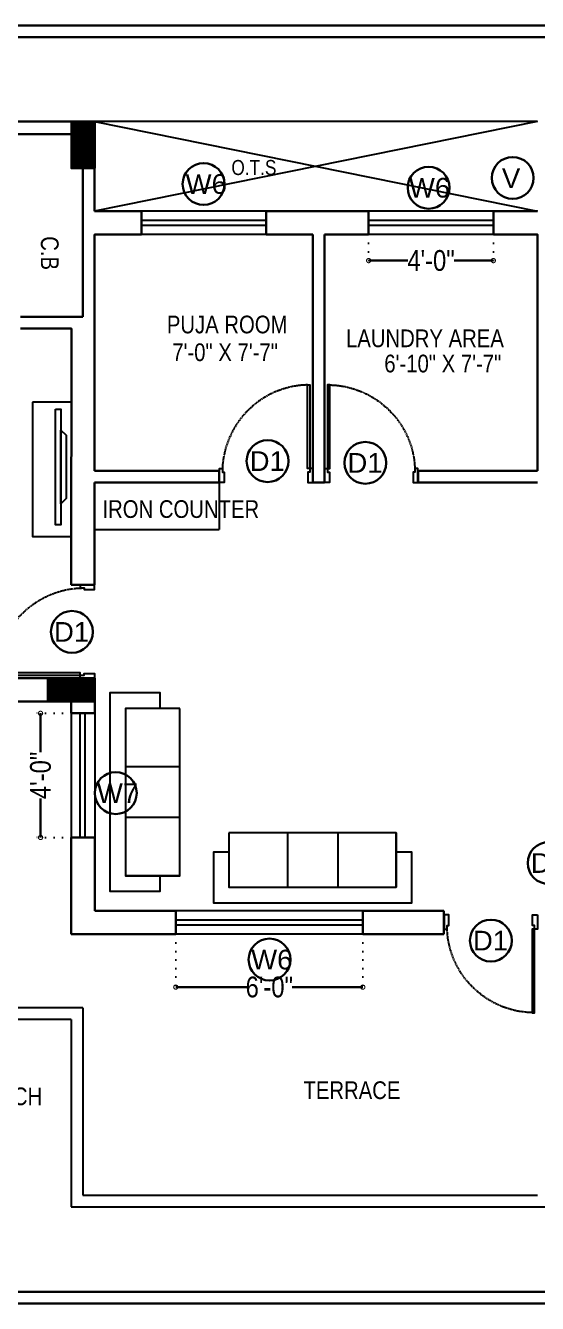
# Model space of a CAD drawing. Extents: x 187966 to 202201, y 659574 to 1343694.
# Drawn here: x 193465 to 193662.1, y 664930 to 665422.3 of the extents above; entities that cross this region are included whole.
import ezdxf
from ezdxf.lldxf.tags import DXFTag

# ---------------------------------------------------------------- set-up
doc = ezdxf.new("R2010")
doc.units = 0
doc.header["$MEASUREMENT"] = 0
doc.header["$PDMODE"] = 32
doc.linetypes.add('DOT2', pattern=[3.175, 0, -3.175])
for name, color, linetype in [('A-Door', 144, 'Continuous'), ('cup', 126, 'Continuous'), ('ELE', 7, 'Continuous'), ('FUR', 250, 'Continuous'), ('FURN', 250, 'Continuous')]:
    doc.layers.add(name, color=color, linetype=linetype)
for name, color, linetype, lineweight in [('A-Wall', 7, 'Continuous', 30), ('sill', 32, 'Continuous', 25), ('Text', 55, 'Continuous', 25), ('WINDOW', 147, 'Continuous', 25)]:
    doc.layers.add(name, color=color, linetype=linetype, lineweight=lineweight)
doc.styles.add('AA_03.50', font='ARIALN.TTF', dxfattribs={"height": 8})
doc.styles.add('jag', font='arial.ttf')
doc.styles.get("Standard").update_dxf_attribs({"font": 'stylu.ttf', "height": 7})
tags = doc.linetypes.add('DASHED', pattern=[0.75, 0.5, -0.25]).pattern_tags.tags
tags[6:7] = [DXFTag(74, 4), DXFTag(75, 0), DXFTag(340, '0'), DXFTag(46, 1.0), DXFTag(50, 0.0), DXFTag(44, 0.0), DXFTag(45, 0.0)]
tags[4:5] = [DXFTag(74, 4), DXFTag(75, 0), DXFTag(340, '0'), DXFTag(46, 1.0), DXFTag(50, 0.0), DXFTag(44, 0.0), DXFTag(45, 0.0)]
doc.dimstyles.new('AA_03.50', dxfattribs={"dimtxt": 9, "dimasz": 3.25, "dimexe": 1.75, "dimexo": 3.375, "dimgap": 0.09, "dimtad": 0, "dimdec": 0, "dimzin": 3, "dimdsep": 46, "dimlunit": 4, "dimtxsty": 'AA_03.50', "dimblk": 'DOTSMALL', "dimcen": 0.09, "dimclre": 7, "dimadec": 0, "dimazin": 0, "dimtfac": 1, "dimtdec": 0, "dimtofl": 0, "dimtmove": 0, "dimatfit": 3, "dimfxl": 1, "dimtolj": 1, "dimtzin": 0, "dimlwd": -1, "dimarcsym": 0})

# ---------------------------------------------------------------- blocks, each defined once
blk = doc.blocks.new('EGVSVS')
at = {"layer": 'A-Wall'}
h = blk.add_hatch(dxfattribs=at)
h.set_pattern_fill('ANSI31', color=256, style=0)
h.set_pattern_definition([(45, (0, 0), (-0.088388347648, 0.088388347648), [])])
h.paths.add_polyline_path([(188258.49, 672097.51), (188258.49, 672106.51), (188240.49, 672106.51), (188240.49, 672097.51)])
blk.add_lwpolyline([(188240.49, 672106.51), (188258.49, 672106.51), (188258.49, 672097.51), (188240.49, 672097.51)], close=True, dxfattribs=at)
blk = doc.blocks.new('eeee')
at = {"layer": 'A-Door'}
for points in [[(165919.2, 672860.67), (165924.71, 672860.67), (165924.71, 672859.48), (165923.23, 672859.48), (165923.23, 672858.78), (165919.2, 672858.78), (165919.2, 672860.67)], [(165924.71, 672859.48), (165924.71, 672858.61), (165956.88, 672858.61), (165956.88, 672859.48), (165924.71, 672859.48)], [(165956.8, 672857.83), (165956.8, 672857.59)], [(165956.88, 672858.61), (165956.84, 672858.33)], [(165956.84, 672858.2), (165956.84, 672858)], [(165956.27, 672853.02), (165956.23, 672852.86), (165956.18, 672852.78)], [(165956.31, 672853.39), (165956.27, 672853.15)], [(165956.39, 672853.76), (165956.35, 672853.52)], [(165956.43, 672854.13), (165956.39, 672853.89)], [(165956.51, 672854.5), (165956.47, 672854.26)], [(165956.55, 672854.87), (165956.55, 672854.79), (165956.51, 672854.63)], [(165956.64, 672855.61), (165956.6, 672855.37)], [(165956.6, 672855.24), (165956.6, 672855)], [(165956.68, 672855.98), (165956.68, 672855.74)], [(165956.76, 672856.72), (165956.76, 672856.68), (165956.72, 672856.48)], [(165956.72, 672856.35), (165956.72, 672856.11)], [(165956.8, 672857.09), (165956.76, 672856.85)], [(165956.8, 672857.46), (165956.8, 672857.22)], [(165954.95, 672848.34), (165954.87, 672848.09)], [(165955.08, 672848.71), (165955.03, 672848.46)], [(165955.24, 672849.04), (165955.12, 672848.83)], [(165955.32, 672849.41), (165955.24, 672849.16), (165955.24, 672849.12)], [(165955.44, 672849.78), (165955.36, 672849.53)], [(165955.53, 672850.11), (165955.44, 672849.86)], [(165955.65, 672850.48), (165955.57, 672850.23)], [(165955.77, 672850.81), (165955.65, 672850.6)], [(165955.86, 672851.18), (165955.77, 672851.01), (165955.77, 672850.93)], [(165955.94, 672851.55), (165955.86, 672851.3)], [(165956.02, 672851.91), (165955.98, 672851.67)], [(165956.06, 672852.28), (165956.02, 672852.04)], [(165956.18, 672852.65), (165956.1, 672852.41)], [(165952.69, 672843.2), (165952.57, 672843)], [(165952.86, 672843.53), (165952.73, 672843.33)], [(165953.02, 672843.86), (165953.02, 672843.86), (165952.9, 672843.65)], [(165953.23, 672844.19), (165953.1, 672843.98)], [(165953.35, 672844.52), (165953.23, 672844.31)], [(165953.55, 672844.89), (165953.43, 672844.64)], [(165953.68, 672845.22), (165953.6, 672845.01)], [(165953.84, 672845.55), (165953.76, 672845.34)], [(165954.01, 672845.87), (165953.92, 672845.63)], [(165954.17, 672846.24), (165954.05, 672846)], [(165954.29, 672846.61), (165954.17, 672846.37)], [(165954.46, 672846.9), (165954.34, 672846.7)], [(165954.58, 672847.27), (165954.5, 672847.02)], [(165954.71, 672847.64), (165954.62, 672847.39)], [(165954.83, 672847.97), (165954.75, 672847.76)], [(165949.32, 672838.23), (165949.16, 672838.07)], [(165949.53, 672838.56), (165949.4, 672838.35)], [(165949.77, 672838.85), (165949.61, 672838.64)], [(165950.02, 672839.13), (165949.94, 672838.97), (165949.86, 672838.93)], [(165950.27, 672839.42), (165950.1, 672839.22)], [(165950.47, 672839.71), (165950.31, 672839.5)], [(165950.68, 672840.04), (165950.55, 672839.83)], [(165950.88, 672840.37), (165950.76, 672840.16)], [(165951.09, 672840.65), (165951.05, 672840.53), (165950.97, 672840.45)], [(165951.34, 672840.98), (165951.17, 672840.78)], [(165951.54, 672841.27), (165951.38, 672841.07)], [(165951.75, 672841.6), (165951.58, 672841.39)], [(165951.91, 672841.93), (165951.79, 672841.72)], [(165952.12, 672842.26), (165952.08, 672842.18), (165951.99, 672842.01)], [(165952.28, 672842.59), (165952.16, 672842.34)], [(165952.49, 672842.91), (165952.36, 672842.67)], [(165944.27, 672833.26), (165944.1, 672833.09)], [(165944.55, 672833.5), (165944.55, 672833.46), (165944.39, 672833.34)], [(165944.88, 672833.71), (165944.68, 672833.55)], [(165945.13, 672833.96), (165944.97, 672833.79)], [(165945.42, 672834.24), (165945.25, 672834.04)], [(165945.71, 672834.45), (165945.5, 672834.28)], [(165945.99, 672834.7), (165945.83, 672834.53)], [(165946.24, 672834.98), (165946.08, 672834.78)], [(165946.53, 672835.23), (165946.36, 672835.07)], [(165946.77, 672835.52), (165946.61, 672835.31)], [(165947.06, 672835.72), (165946.9, 672835.6)], [(165947.31, 672836.01), (165947.14, 672835.81)], [(165947.6, 672836.3), (165947.39, 672836.09)], [(165947.84, 672836.55), (165947.68, 672836.38)], [(165948.09, 672836.83), (165947.92, 672836.67)], [(165948.38, 672837.12), (165948.17, 672836.91)], [(165948.58, 672837.41), (165948.46, 672837.2)], [(165948.83, 672837.7), (165948.66, 672837.49)], [(165949.08, 672837.94), (165948.91, 672837.78)], [(165935.92, 672828.33), (165935.68, 672828.24)], [(165936.25, 672828.45), (165936.05, 672828.37)], [(165936.62, 672828.61), (165936.38, 672828.53)], [(165936.95, 672828.78), (165936.75, 672828.65)], [(165937.28, 672828.94), (165937.03, 672828.86)], [(165937.61, 672829.07), (165937.4, 672828.98)], [(165937.98, 672829.27), (165937.73, 672829.15)], [(165938.31, 672829.39), (165938.1, 672829.31), (165938.1, 672829.27)], [(165938.64, 672829.6), (165938.43, 672829.48)], [(165938.97, 672829.76), (165938.76, 672829.64)], [(165939.29, 672829.93), (165939.05, 672829.81)], [(165939.62, 672830.09), (165939.42, 672830.01)], [(165939.95, 672830.3), (165939.79, 672830.22), (165939.75, 672830.18)], [(165940.28, 672830.5), (165940.08, 672830.34)], [(165940.61, 672830.67), (165940.4, 672830.55)], [(165940.94, 672830.87), (165940.69, 672830.75)], [(165941.23, 672831.08), (165941.02, 672830.96)], [(165941.55, 672831.28), (165941.47, 672831.2), (165941.35, 672831.16)], [(165941.88, 672831.49), (165941.68, 672831.33)], [(165942.17, 672831.7), (165941.97, 672831.57)], [(165942.46, 672831.9), (165942.25, 672831.78)], [(165942.79, 672832.11), (165942.58, 672831.98)], [(165943.08, 672832.31), (165943.03, 672832.27), (165942.87, 672832.19)], [(165943.4, 672832.56), (165943.2, 672832.44)], [(165943.69, 672832.76), (165943.49, 672832.64)], [(165943.98, 672833.01), (165943.81, 672832.85)], [(165919.2, 672824.71), (165924.71, 672824.71), (165924.71, 672825.86), (165923.23, 672825.86), (165923.23, 672826.52), (165919.2, 672826.52), (165919.2, 672824.71)], [(165923.51, 672825.86), (165923.23, 672825.86)], [(165923.88, 672825.86), (165923.64, 672825.86)], [(165924.25, 672825.9), (165924.01, 672825.86)], [(165924.62, 672825.9), (165924.38, 672825.9)], [(165924.99, 672825.9), (165924.75, 672825.9)], [(165925.36, 672825.9), (165925.16, 672825.9), (165925.12, 672825.9)], [(165925.73, 672825.94), (165925.53, 672825.9)], [(165926.14, 672825.98), (165925.86, 672825.98)], [(165926.47, 672825.98), (165926.27, 672825.98)], [(165926.88, 672826.02), (165926.6, 672826.02)], [(165927.21, 672826.11), (165927.09, 672826.07), (165927.01, 672826.07)], [(165927.62, 672826.15), (165927.38, 672826.11)], [(165927.99, 672826.19), (165927.75, 672826.15)], [(165928.36, 672826.23), (165928.12, 672826.19)], [(165928.73, 672826.31), (165928.49, 672826.27)], [(165929.1, 672826.35), (165928.98, 672826.31), (165928.86, 672826.31)], [(165929.43, 672826.44), (165929.23, 672826.39)], [(165929.84, 672826.52), (165929.6, 672826.44)], [(165930.17, 672826.6), (165929.97, 672826.52)], [(165930.58, 672826.64), (165930.29, 672826.64)], [(165930.91, 672826.72), (165930.87, 672826.72), (165930.71, 672826.68)], [(165931.28, 672826.85), (165931.03, 672826.76)], [(165931.65, 672826.93), (165931.4, 672826.85)], [(165932.02, 672827.01), (165931.77, 672826.93)], [(165932.39, 672827.13), (165932.14, 672827.05)], [(165932.72, 672827.22), (165932.51, 672827.13)], [(165933.09, 672827.34), (165932.84, 672827.26)], [(165933.46, 672827.46), (165933.21, 672827.38)], [(165933.79, 672827.59), (165933.58, 672827.46)], [(165934.16, 672827.67), (165933.91, 672827.59)], [(165934.53, 672827.79), (165934.28, 672827.71)], [(165934.86, 672827.91), (165934.61, 672827.83)], [(165935.23, 672828.08), (165934.98, 672828)], [(165935.55, 672828.2), (165935.35, 672828.12)]]:
    blk.add_lwpolyline(points, dxfattribs=at)
blk = doc.blocks.new('_DotSmall')
at = {"color": 0, "linetype": 'ByBlock', "const_width": 0.5}
blk.add_lwpolyline([(-0.0625, 0, 1), (0.0625, 0, 1)], format="xyb", close=True, dxfattribs=at)
blk = doc.blocks.new('*D42')
at = {"layer": 'A-Wall', "color": 7, "linetype": 'DOT2', "lineweight": -2, "transparency": 16777216}
for p, q in [((193597.1, 665338.44), (193597.1, 665330.02)), ((193645.1, 665338.44), (193645.1, 665330.02))]:
    blk.add_line(p, q, dxfattribs=at)
at = {"layer": 'A-Wall', "color": 0, "transparency": 16777216}
for p, q in [((193597.1, 665331.77), (193612.15, 665331.77)), ((193645.1, 665331.77), (193630.05, 665331.77))]:
    blk.add_line(p, q, dxfattribs=at)
at = {"layer": 'DEFPOINTS', "color": 0, "transparency": 16777216}
for p in [(193597.1, 665341.82), (193645.1, 665341.82), (193645.1, 665331.77)]:
    blk.add_point(p, dxfattribs=at)
at = {"layer": 'A-Wall', "color": 0, "transparency": 16777216, "xscale": 3.25, "yscale": 3.25, "zscale": 3.25, "rotation": 180}
blk.add_blockref('_DotSmall', (193597.1, 665331.77), dxfattribs=at)
at = {"layer": 'A-Wall', "color": 0, "transparency": 16777216, "xscale": 3.25, "yscale": 3.25, "zscale": 3.25}
blk.add_blockref('_DotSmall', (193645.1, 665331.77), dxfattribs=at)
at = {"layer": 'A-Wall', "color": 0, "transparency": 16777216, "insert": (193621.1, 665331.77), "char_height": 8, "attachment_point": 5, "style": 'AA_03.50'}
blk.add_mtext('\\A1;4\'-0"', dxfattribs=at)
blk = doc.blocks.new('3str')
at = {"layer": 'FUR'}
for points in [[(165747.79, 672804), (165747.79, 672810), (165728.35, 672810), (165728.35, 672733.6), (165747.79, 672733.6), (165747.79, 672739.6)], [(165755.31, 672804), (165734.35, 672804), (165734.35, 672739.6), (165755.31, 672739.6), (165755.31, 672804)], [(165755.31, 672781.52), (165734.35, 672781.52)], [(165755.31, 672762.08), (165734.35, 672762.08)], [(165755.31, 672739.6), (165734.35, 672739.6)]]:
    blk.add_lwpolyline(points, dxfattribs=at)
blk = doc.blocks.new('*D180')
at = {"layer": 'A-Wall', "color": 7, "linetype": 'DOT2', "lineweight": -2, "transparency": 16777216}
for p, q in [((193522.85, 665068.88), (193522.85, 665050.13)), ((193594.85, 665068.88), (193594.85, 665050.13))]:
    blk.add_line(p, q, dxfattribs=at)
at = {"layer": 'A-Wall', "color": 0, "transparency": 16777216}
for p, q in [((193522.85, 665051.88), (193550.01, 665051.88)), ((193594.85, 665051.88), (193567.69, 665051.88))]:
    blk.add_line(p, q, dxfattribs=at)
at = {"layer": 'DEFPOINTS', "color": 0, "transparency": 16777216}
for p in [(193522.85, 665072.25), (193594.85, 665072.25), (193594.85, 665051.88)]:
    blk.add_point(p, dxfattribs=at)
at = {"layer": 'A-Wall', "color": 0, "transparency": 16777216, "xscale": 3.25, "yscale": 3.25, "zscale": 3.25, "rotation": 180}
blk.add_blockref('_DotSmall', (193522.85, 665051.88), dxfattribs=at)
at = {"layer": 'A-Wall', "color": 0, "transparency": 16777216, "xscale": 3.25, "yscale": 3.25, "zscale": 3.25}
blk.add_blockref('_DotSmall', (193594.85, 665051.88), dxfattribs=at)
at = {"layer": 'A-Wall', "color": 0, "transparency": 16777216, "insert": (193558.85, 665051.88), "char_height": 8, "attachment_point": 5, "style": 'AA_03.50'}
blk.add_mtext('\\A1;6\'-0"', dxfattribs=at)
blk = doc.blocks.new('*D181')
at = {"layer": 'A-Wall', "color": 7, "linetype": 'DOT2', "lineweight": -2, "transparency": 16777216}
for p, q in [((193479.25, 665157.36), (193469.04, 665157.36)), ((193479.25, 665109.53), (193469.04, 665109.53))]:
    blk.add_line(p, q, dxfattribs=at)
at = {"layer": 'A-Wall', "color": 0, "transparency": 16777216}
for p, q in [((193470.79, 665157.36), (193470.79, 665142.39)), ((193470.79, 665109.53), (193470.79, 665124.49))]:
    blk.add_line(p, q, dxfattribs=at)
at = {"layer": 'DEFPOINTS', "color": 0, "transparency": 16777216}
for p in [(193470.79, 665157.36), (193482.62, 665157.36), (193482.62, 665109.53)]:
    blk.add_point(p, dxfattribs=at)
at = {"layer": 'A-Wall', "color": 0, "transparency": 16777216, "xscale": 3.25, "yscale": 3.25, "zscale": 3.25}
for p, rotation in [((193470.79, 665157.36), 90), ((193470.79, 665109.53), 270)]:
    blk.add_blockref('_DotSmall', p, dxfattribs=dict(at, rotation=rotation))
at = {"layer": 'A-Wall', "color": 0, "transparency": 16777216, "insert": (193470.79, 665133.44), "char_height": 8, "attachment_point": 5, "rotation": 90, "style": 'AA_03.50'}
blk.add_mtext('\\A1;4\'-0"', dxfattribs=at)

msp = doc.modelspace()

# ---------------------------------------------------------------- linework, layer by layer
at = {"layer": 'A-Wall'}
for p, q in [((193293.93, 665422.32), (194024.88, 665422.32)), ((193487.1, 665380.45), (193409.43, 665380.45)), ((193487.1, 665380.45), (193487.1, 665310.07)), ((193509.6, 665350.82), (193491.6, 665350.82)), ((193509.6, 665341.82), (193509.6, 665350.82)), ((193597.1, 665350.82), (193557.6, 665350.82)), ((193557.6, 665341.82), (193557.6, 665350.82)), ((193597.1, 665341.82), (193597.1, 665350.82)), ((193662.1, 665350.82), (193645.1, 665350.82)), ((193645.1, 665341.82), (193645.1, 665350.82)), ((193575.6, 665246.23), (193575.6, 665341.82)), ((193580.1, 665246.23), (193580.1, 665341.82)), ((193463.1, 665310.07), (193487.1, 665310.07)), ((193491.6, 665250.73), (193539.6, 665250.73)), ((193539.6, 665246.23), (193539.6, 665250.73)), ((193616.1, 665250.73), (193662.1, 665250.73)), ((193616.1, 665246.23), (193616.1, 665250.73)), ((193491.6, 665246.23), (193539.6, 665246.23)), ((193575.6, 665246.23), (193580.1, 665246.23)), ((193616.1, 665246.23), (193662.1, 665246.23)), ((193405.1, 665170.86), (193491.62, 665170.86)), ((193491.62, 665170.86), (193491.62, 665161.86)), ((193491.62, 665161.86), (193491.62, 665170.86)), ((193405.1, 665161.86), (193491.62, 665161.86)), ((193482.58, 665161.86), (193491.62, 665161.86)), ((193482.62, 665157.36), (193482.62, 665161.86)), ((193491.62, 665161.86), (193491.62, 665163.13)), ((193491.62, 665161.86), (193491.62, 665157.36)), ((193482.62, 665157.36), (193491.62, 665157.36)), ((193482.62, 665109.53), (193482.62, 665072.25)), ((193491.62, 665109.53), (193482.62, 665109.53)), ((193491.62, 665109.53), (193491.62, 665081.25)), ((193522.85, 665081.25), (193491.62, 665081.25)), ((193522.85, 665081.25), (193522.85, 665072.25)), ((193626.08, 665081.25), (193594.85, 665081.25)), ((193594.85, 665081.25), (193594.85, 665072.25)), ((193626.08, 665081.25), (193626.08, 665072.25)), ((193522.85, 665072.25), (193482.62, 665072.25)), ((193626.08, 665072.25), (193594.85, 665072.25))]:
    msp.add_line(p, q, dxfattribs=at)
for points in [[(193298.43, 665417.82), (194020.4, 665417.82), (194020.4, 664934.5)], [(193491.6, 665385.36), (193293.93, 665385.36), (193293.91, 664930.02)], [(193491.6, 665380.45), (193491.6, 665350.82)], [(193509.6, 665341.82), (193491.6, 665341.82), (193491.6, 665250.73)], [(193575.6, 665341.82), (193557.6, 665341.82)], [(193597.1, 665341.82), (193580.1, 665341.82)], [(193662.1, 665250.73), (193662.1, 665341.82), (193645.1, 665341.82)], [(193463.1, 665305.57), (193482.64, 665305.57), (193482.62, 665206.82)], [(193491.6, 665246.23), (193491.58, 665206.82)], [(193482.62, 665206.82), (193491.58, 665206.82)], [(193482.62, 665091.57), (193482.62, 665091.57)], [(193443.66, 664934.5), (194020.4, 664934.5)], [(193434.7, 664930.02), (194024.88, 664930.02)]]:
    msp.add_lwpolyline(points, dxfattribs=at)
at = {"layer": 'cup'}
for p, q in [((193539.6, 665246.23), (193539.6, 665228.23)), ((193491.6, 665228.23), (193539.6, 665228.23)), ((193487.12, 665043.9), (193450.76, 665043.9)), ((193487.12, 665043.9), (193487.12, 664971.75)), ((193482.62, 665039.4), (193448.9, 665039.4)), ((193482.62, 665039.4), (193482.62, 664967.25)), ((193487.12, 664971.75), (193528.71, 664971.75)), ((193487.12, 664971.75), (193662.08, 664971.75)), ((193482.62, 664967.25), (193680.22, 664967.25))]:
    msp.add_line(p, q, dxfattribs=at)
for points in [[(193662.06, 665385.36), (193491.56, 665385.36)], [(193491.64, 665385.36), (193491.6, 665385.36)]]:
    msp.add_lwpolyline(points, dxfattribs=at)
at = {"layer": 'ELE', "linetype": 'ByBlock', "lineweight": 30}
for centre in [(193652.55, 665363.61), (193533.54, 665361.26), (193620.18, 665359.83), (193558.19, 665254.53), (193595.81, 665253.86), (193482.85, 665188.74), (193499.74, 665126.62), (193666.4, 665099.69), (193644.14, 665069.8), (193558.93, 665062.49)]:
    msp.add_circle(centre, 8.06, dxfattribs=at)
at = {"layer": 'FURN'}
for points in [[(193467.68, 665277.2), (193467.68, 665225.48), (193482.64, 665225.48), (193482.64, 665277.2), (193467.68, 665277.2)], [(193476.6, 665274.57), (193478.62, 665274.57), (193478.62, 665230.02), (193476.6, 665230.02), (193476.6, 665274.57)], [(193478.62, 665274.57), (193478.62, 665274.57)], [(193480.63, 665240.17), (193478.62, 665238.12), (193478.62, 665266.47), (193480.63, 665264.46), (193480.63, 665240.17)], [(193478.62, 665266.47), (193478.62, 665266.47)], [(193480.63, 665248.85), (193480.63, 665248.85)], [(193478.62, 665238.12), (193478.62, 665238.12)]]:
    msp.add_lwpolyline(points, dxfattribs=at)
at = {"layer": 'sill'}
for points in [[(193557.6, 665350.82), (193509.6, 665350.82)], [(193645.1, 665350.82), (193597.1, 665350.82)], [(193557.6, 665341.82), (193509.6, 665341.82)], [(193645.1, 665341.82), (193597.1, 665341.82)], [(193482.62, 665157.36), (193482.62, 665109.53)], [(193491.62, 665157.36), (193491.62, 665109.53)], [(193594.85, 665081.25), (193522.85, 665081.25)], [(193594.85, 665072.25), (193522.85, 665072.25)]]:
    msp.add_lwpolyline(points, dxfattribs=at)
at = {"layer": 'WINDOW', "linetype": 'DASHED', "ltscale": 10}
for p, q in [((193491.56, 665385.36), (193662.1, 665350.82)), ((193662.06, 665385.36), (193491.6, 665350.82))]:
    msp.add_line(p, q, dxfattribs=at)
at = {"layer": 'WINDOW'}
for points in [[(193509.6, 665347.41), (193557.6, 665347.41)], [(193509.6, 665345.44), (193557.6, 665345.44)], [(193597.1, 665347.41), (193645.1, 665347.41)], [(193597.1, 665345.44), (193645.1, 665345.44)], [(193486.03, 665109.53), (193486.03, 665157.36)], [(193488, 665109.53), (193488, 665157.36)], [(193522.85, 665077.84), (193594.85, 665077.84)], [(193522.85, 665075.87), (193594.85, 665075.87)]]:
    msp.add_lwpolyline(points, dxfattribs=at)

# ---------------------------------------------------------------- block references
at = {"layer": 'A-Wall', "rotation": 270}
msp.add_blockref('EGVSVS', (-478614.86, 853625.85), dxfattribs=at)
at = {"layer": 'A-Wall'}
msp.add_blockref('EGVSVS', (5233.09, -6935.64), dxfattribs=at)
at = {"layer": 'WINDOW', "xscale": -1, "rotation": 270}
msp.add_blockref('eeee', (-479285.09, 499327.03), dxfattribs=at)
at = {"layer": 'WINDOW'}
for name, p, rotation in [('eeee', (866440.79, 499327.03), 90.00000000000001), ('eeee', (359410.78, 1338031.53), 180), ('3str', (866347.33, 499356.03), 90), ('eeee', (-479198.59, 830998.9), 270)]:
    msp.add_blockref(name, p, dxfattribs=dict(at, rotation=rotation))
msp.add_blockref('3str', (27769.08, -7644.79), dxfattribs=at)

# ---------------------------------------------------------------- texts
at = {"layer": 'A-Wall', "insert": (193544.25, 665367.59), "char_height": 5.7945, "width": 29.589, "attachment_point": 4}
msp.add_mtext('{\\fArial Narrow|b0|i0|c1|p15;O.T.S}', dxfattribs=at)
at = {"layer": 'Text', "width": 212.5439, "attachment_point": 1, "style": 'jag'}
for s, insert, char_height in [('W6{\\H0.8193x; }^I', (193526.64, 665365.05), 7.5716), ('V{\\H0.8193x; }^I', (193648.4, 665367.27), 7.5716), ('W6{\\H0.8193x; }^I', (193612.61, 665363.62), 7.5716), ('D1{\\H0.8193x; }^I', (193551.3, 665258.31), 7.5716), ('D1{\\H0.8193x; }^I', (193588.93, 665257.64), 7.5716), ('D1{\\H0.8193x; }^I', (193475.96, 665192.52), 7.5716), ('W7{\\H0.8193x; }^I', (193492.49, 665130.41), 7.5716), ('D1{\\H0.8193x; }^I', (193659.51, 665103.48), 7.5716), ('D1{\\H0.8193x; }^I', (193637.25, 665073.59), 7.5716), ('W6', (193551.87, 665066.28), 7.572)]:
    msp.add_mtext(s, dxfattribs=dict(at, insert=insert, char_height=char_height))
at = {"layer": 'Text', "insert": (193474.28, 665341.16), "char_height": 6.8219, "width": 104.3014, "attachment_point": 4, "rotation": 270}
msp.add_mtext('{\\fArial Narrow|b0|i0|c1|p15;C.B}', dxfattribs=at)
at = {"layer": 'Text', "char_height": 6.8219, "attachment_point": 4}
for s, insert, width in [('{\\fArial Narrow|b0|i0|c0|p15;PUJA ROOM}', (193519.4, 665307.11), 55.6438), ('{\\fArial Narrow|b0|i0|c0|p15;LAUNDRY AREA}', (193588.38, 665301.78), 66.7753), ('{\\fArial Narrow|b0|i0|c0|p15;7\'-0" X 7\'-7"}', (193521.49, 665296.41), 104.3014), ('{\\fArial Narrow|b0|i0|c0|p15;6\'-10" X 7\'-7"}', (193603.12, 665292.07), 104.3014), ('{\\fArial Narrow|b0|i0|c0|p15;IRON COUNTER}', (193494.61, 665236), 78.584), ('{\\fArial Narrow|b0|i0|c0|p15;TERRACE}', (193572, 665012.12), 34.7671), ('{\\fArial Narrow|b0|i0|c0|p15;DOUBLE HIEGHT PORCH}', (193377.22, 665009.75), 99.1981)]:
    msp.add_mtext(s, dxfattribs=dict(at, insert=insert, width=width))

# ---------------------------------------------------------------- dimensions: what is measured, and where the dimension line sits
at = {"layer": 'A-Wall'}
for base, p1, p2, picture, middle in [((193645.1, 665331.77), (193597.1, 665341.82), (193645.1, 665341.82), '*D42', (193621.1, 665331.77)), ((193594.85, 665051.88), (193522.85, 665072.25), (193594.85, 665072.25), '*D180', (193558.85, 665051.88))]:
    dim = msp.add_linear_dim(base=base, p1=p1, p2=p2, dimstyle='AA_03.50', override={"dimtxt": 8, "dimdec": 1, "dimtdec": 1, "dimfxl": 0.1}, dxfattribs=at)
    dim.commit()
    dim.dimension.update_dxf_attribs({"geometry": picture, "text_midpoint": middle})
dim = msp.add_linear_dim(base=(193470.79, 665157.36), p1=(193482.62, 665109.53), p2=(193482.62, 665157.36), angle=90, dimstyle='AA_03.50', override={"dimtxt": 8, "dimdec": 1, "dimtdec": 1, "dimfxl": 0.1}, dxfattribs=at)
dim.commit()
dim.dimension.update_dxf_attribs({"geometry": '*D181', "text_midpoint": (193470.79, 665133.44)})

doc.saveas('drawing.dxf')
